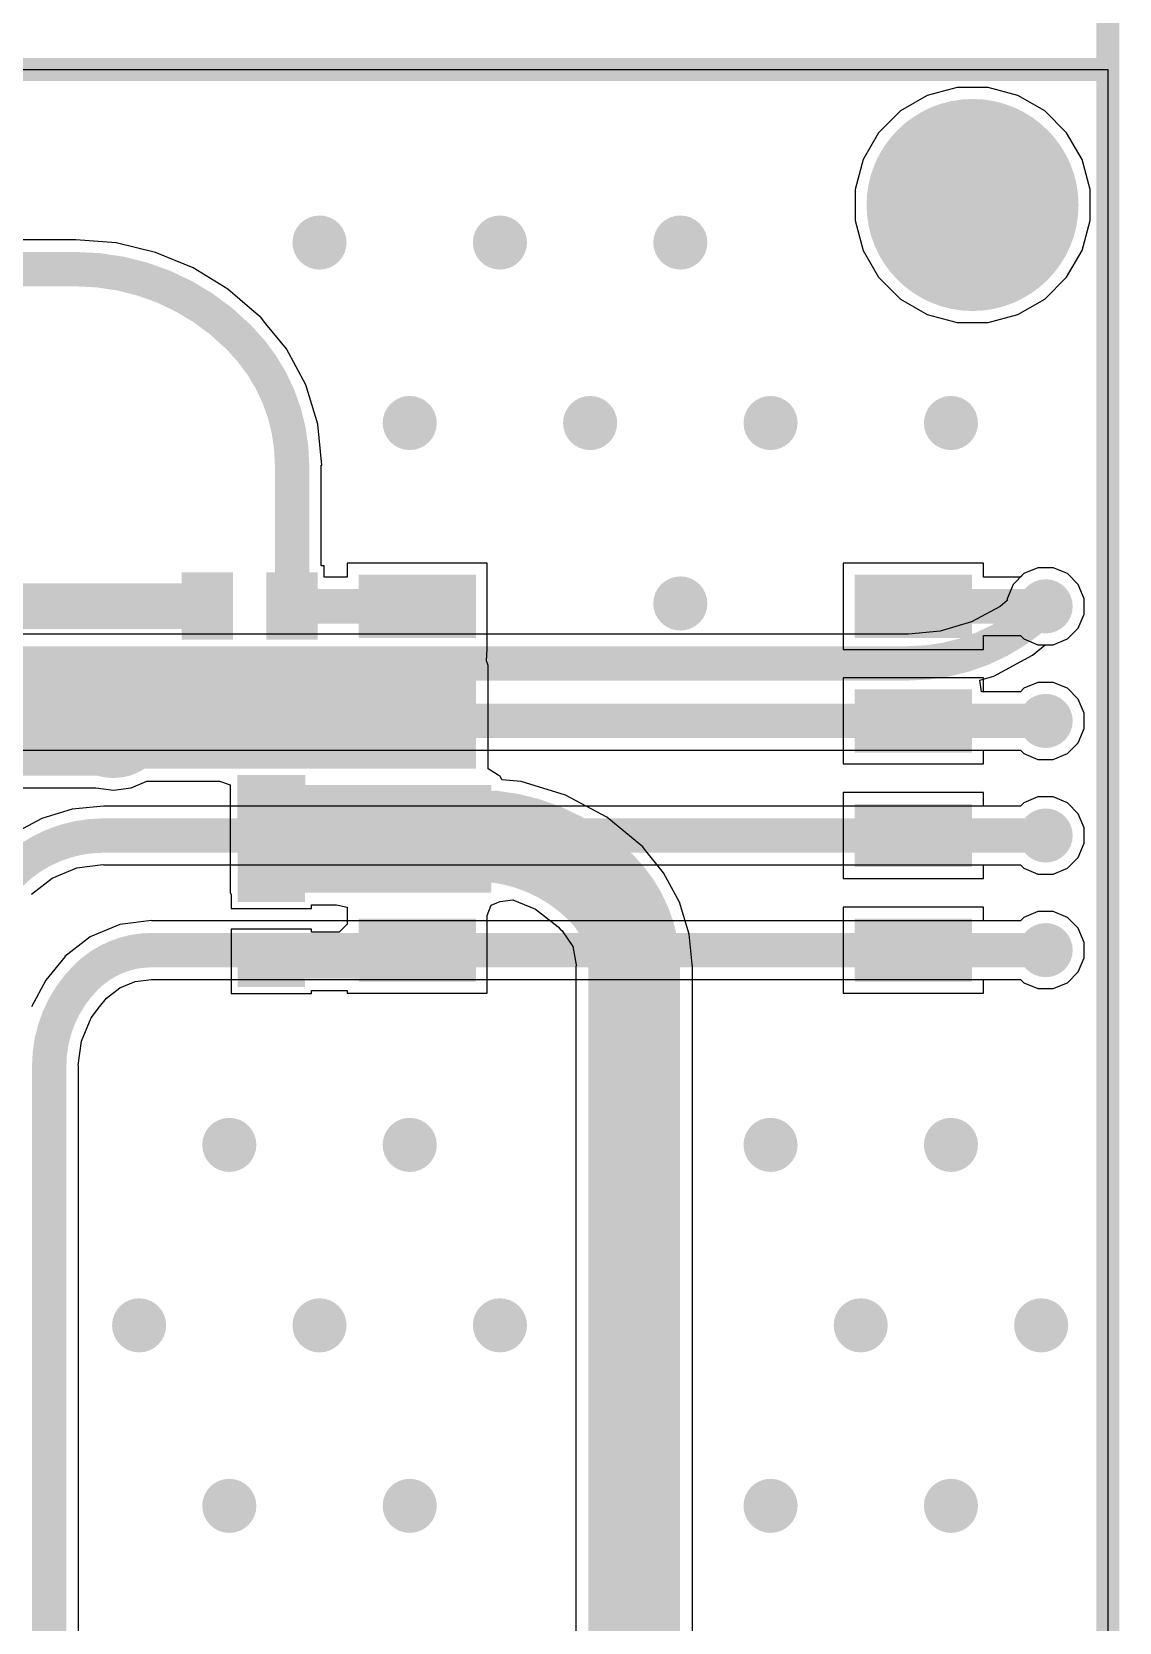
# Model space of a CAD drawing. Header units: millimetres. Extents: x -0.18 to 1.17, y -0.19 to 1.72.
# Drawn here: x 0.696 to 1.171, y 0.573 to 1.267 of the extents above; entities that cross this region are included whole.
import ezdxf

# ---------------------------------------------------------------- set-up
doc = ezdxf.new("R2010")
doc.units = ezdxf.units.MM
doc.header["$MEASUREMENT"] = 0
for name, color, linetype in [('BottomLayer', 5, 'Continuous'), ('BottomPaste', 16, 'Continuous'), ('BottomSolder', 6, 'Continuous'), ('Mechanical2', 216, 'Continuous'), ('PadHoleLayer', 156, 'Continuous'), ('TopLayer', 1, 'Continuous'), ('ViaHoleLayer', 16, 'Continuous')]:
    doc.layers.add(name, color=color, linetype=linetype)

# ---------------------------------------------------------------- blocks, each defined once
blk = doc.blocks.new('SOP_8_B_10')
at = {"layer": 'BottomLayer'}
for points in [[(-0.13386, 0.08878), (-0.08268, 0.08878), (-0.08268, 0.06122), (-0.13386, 0.06122)], [(0.08268, 0.08878), (0.13386, 0.08878), (0.13386, 0.06122), (0.08268, 0.06122)], [(-0.13386, 0.03878), (-0.08268, 0.03878), (-0.08268, 0.01122), (-0.13386, 0.01122)], [(0.08268, 0.03878), (0.13386, 0.03878), (0.13386, 0.01122), (0.08268, 0.01122)], [(-0.13386, -0.01122), (-0.08268, -0.01122), (-0.08268, -0.03878), (-0.13386, -0.03878)], [(0.08268, -0.01122), (0.13386, -0.01122), (0.13386, -0.03878), (0.08268, -0.03878)], [(-0.13386, -0.06122), (-0.08268, -0.06122), (-0.08268, -0.08878), (-0.13386, -0.08878)], [(0.08268, -0.06122), (0.13386, -0.06122), (0.13386, -0.08878), (0.08268, -0.08878)]]:
    blk.add_hatch(color=5, dxfattribs=at).paths.add_polyline_path(points)
at = {"layer": 'BottomPaste'}
for points in [[(-0.13386, 0.08878), (-0.08268, 0.08878), (-0.08268, 0.06122), (-0.13386, 0.06122)], [(0.08268, 0.08878), (0.13386, 0.08878), (0.13386, 0.06122), (0.08268, 0.06122)], [(-0.13386, 0.03878), (-0.08268, 0.03878), (-0.08268, 0.01122), (-0.13386, 0.01122)], [(0.08268, 0.03878), (0.13386, 0.03878), (0.13386, 0.01122), (0.08268, 0.01122)], [(-0.13386, -0.01122), (-0.08268, -0.01122), (-0.08268, -0.03878), (-0.13386, -0.03878)], [(0.08268, -0.01122), (0.13386, -0.01122), (0.13386, -0.03878), (0.08268, -0.03878)], [(-0.13386, -0.06122), (-0.08268, -0.06122), (-0.08268, -0.08878), (-0.13386, -0.08878)], [(0.08268, -0.06122), (0.13386, -0.06122), (0.13386, -0.08878), (0.08268, -0.08878)]]:
    blk.add_hatch(color=16, dxfattribs=at).paths.add_polyline_path(points)
blk = doc.blocks.new('R___0402_B_13')
at = {"layer": 'BottomLayer'}
for points in [[(-0.0095, 0.0125), (-0.0095, -0.0125), (-0.0275, -0.0125), (-0.0275, 0.0125)], [(0.0275, 0.0125), (0.0275, -0.0125), (0.0095, -0.0125), (0.0095, 0.0125)]]:
    blk.add_hatch(color=5, dxfattribs=at).paths.add_polyline_path(points)
at = {"layer": 'BottomPaste'}
for points in [[(-0.0095, 0.0125), (-0.0095, -0.0125), (-0.0275, -0.0125), (-0.0275, 0.0125)], [(0.0275, 0.0125), (0.0275, -0.0125), (0.0095, -0.0125), (0.0095, 0.0125)]]:
    blk.add_hatch(color=16, dxfattribs=at).paths.add_polyline_path(points)
at = {"layer": 'BottomSolder'}
for points in [[(-0.00733, 0.01467), (-0.00733, -0.01467), (-0.02967, -0.01467), (-0.02967, 0.01467)], [(0.02967, 0.01467), (0.02967, -0.01467), (0.00733, -0.01467), (0.00733, 0.01467)]]:
    blk.add_hatch(color=6, dxfattribs=at).paths.add_polyline_path(points)
blk = doc.blocks.new('R___0402_B_15')
at = {"layer": 'BottomLayer'}
for points in [[(-0.0095, 0.0125), (-0.0095, -0.0125), (-0.0275, -0.0125), (-0.0275, 0.0125)], [(0.0275, 0.0125), (0.0275, -0.0125), (0.0095, -0.0125), (0.0095, 0.0125)]]:
    blk.add_hatch(color=5, dxfattribs=at).paths.add_polyline_path(points)
at = {"layer": 'BottomPaste'}
for points in [[(-0.0095, 0.0125), (-0.0095, -0.0125), (-0.0275, -0.0125), (-0.0275, 0.0125)], [(0.0275, 0.0125), (0.0275, -0.0125), (0.0095, -0.0125), (0.0095, 0.0125)]]:
    blk.add_hatch(color=16, dxfattribs=at).paths.add_polyline_path(points)
at = {"layer": 'BottomSolder'}
for points in [[(-0.00733, 0.01467), (-0.00733, -0.01467), (-0.02967, -0.01467), (-0.02967, 0.01467)], [(0.02967, 0.01467), (0.02967, -0.01467), (0.00733, -0.01467), (0.00733, 0.01467)]]:
    blk.add_hatch(color=6, dxfattribs=at).paths.add_polyline_path(points)
blk = doc.blocks.new('C___0402_B_23')
at = {"layer": 'BottomLayer'}
for points in [[(-0.0095, 0.0125), (-0.0095, -0.0125), (-0.0275, -0.0125), (-0.0275, 0.0125)], [(0.0275, 0.0125), (0.0275, -0.0125), (0.0095, -0.0125), (0.0095, 0.0125)]]:
    blk.add_hatch(color=5, dxfattribs=at).paths.add_polyline_path(points)
at = {"layer": 'BottomPaste'}
for points in [[(-0.0095, 0.0125), (-0.0095, -0.0125), (-0.0275, -0.0125), (-0.0275, 0.0125)], [(0.0275, 0.0125), (0.0275, -0.0125), (0.0095, -0.0125), (0.0095, 0.0125)]]:
    blk.add_hatch(color=16, dxfattribs=at).paths.add_polyline_path(points)
at = {"layer": 'BottomSolder'}
for points in [[(-0.00714, 0.01486), (-0.00714, -0.01486), (-0.02986, -0.01486), (-0.02986, 0.01486)], [(0.02986, 0.01486), (0.02986, -0.01486), (0.00714, -0.01486), (0.00714, 0.01486)]]:
    blk.add_hatch(color=6, dxfattribs=at).paths.add_polyline_path(points)

msp = doc.modelspace()

# ---------------------------------------------------------------- hatches: boundary and pattern name
at = {"layer": 'BottomLayer'}
h = msp.add_hatch(color=5, dxfattribs=at)
edge = h.paths.add_edge_path()
edge.add_arc((0.82198, 1.17462), 0.01181, 0, 360)
h = msp.add_hatch(color=5, dxfattribs=at)
edge = h.paths.add_edge_path()
edge.add_arc((0.90072, 1.17462), 0.01181, 0, 360)
h = msp.add_hatch(color=5, dxfattribs=at)
edge = h.paths.add_edge_path()
edge.add_arc((0.97946, 1.17462), 0.01181, 0, 360)
h = msp.add_hatch(color=5, dxfattribs=at)
edge = h.paths.add_edge_path()
edge.add_arc((0.86135, 1.09588), 0.01181, 0, 360)
h = msp.add_hatch(color=5, dxfattribs=at)
edge = h.paths.add_edge_path()
edge.add_arc((0.94009, 1.09588), 0.01181, 0, 360)
h = msp.add_hatch(color=5, dxfattribs=at)
edge = h.paths.add_edge_path()
edge.add_arc((1.01883, 1.09588), 0.01181, 0, 360)
h = msp.add_hatch(color=5, dxfattribs=at)
edge = h.paths.add_edge_path()
edge.add_arc((1.09757, 1.09588), 0.01181, 0, 360)
h = msp.add_hatch(color=5, dxfattribs=at)
edge = h.paths.add_edge_path()
edge.add_arc((0.97946, 1.01714), 0.01181, 0, 360)
h = msp.add_hatch(color=5, dxfattribs=at)
edge = h.paths.add_edge_path()
edge.add_arc((1.1389, 1.0159), 0.01181, 0, 360)
for points in [[(0.72471, 0.945), (0.89021, 0.945), (0.89021, 0.9901), (0.72471, 0.9901)], [(0.78841, 0.891), (0.897, 0.891), (0.897, 0.938), (0.78841, 0.938)]]:
    msp.add_hatch(color=5, dxfattribs=at).paths.add_polyline_path(points)
h = msp.add_hatch(color=5, dxfattribs=at)
edge = h.paths.add_edge_path()
edge.add_arc((1.1389, 0.9659), 0.01181, 0, 360)
h = msp.add_hatch(color=5, dxfattribs=at)
edge = h.paths.add_edge_path()
edge.add_arc((1.1389, 0.9159), 0.01181, 0, 360)
h = msp.add_hatch(color=5, dxfattribs=at)
edge = h.paths.add_edge_path()
edge.add_arc((1.1389, 0.8659), 0.01181, 0, 360)
h = msp.add_hatch(color=5, dxfattribs=at)
edge = h.paths.add_edge_path()
edge.add_arc((0.78261, 0.78092), 0.01181, 0, 360)
h = msp.add_hatch(color=5, dxfattribs=at)
edge = h.paths.add_edge_path()
edge.add_arc((0.86135, 0.78092), 0.01181, 0, 360)
h = msp.add_hatch(color=5, dxfattribs=at)
edge = h.paths.add_edge_path()
edge.add_arc((1.01883, 0.78092), 0.01181, 0, 360)
h = msp.add_hatch(color=5, dxfattribs=at)
edge = h.paths.add_edge_path()
edge.add_arc((1.09757, 0.78092), 0.01181, 0, 360)
h = msp.add_hatch(color=5, dxfattribs=at)
edge = h.paths.add_edge_path()
edge.add_arc((0.74324, 0.70218), 0.01181, 0, 360)
h = msp.add_hatch(color=5, dxfattribs=at)
edge = h.paths.add_edge_path()
edge.add_arc((0.82198, 0.70218), 0.01181, 0, 360)
h = msp.add_hatch(color=5, dxfattribs=at)
edge = h.paths.add_edge_path()
edge.add_arc((0.90072, 0.70218), 0.01181, 0, 360)
h = msp.add_hatch(color=5, dxfattribs=at)
edge = h.paths.add_edge_path()
edge.add_arc((1.0582, 0.70218), 0.01181, 0, 360)
h = msp.add_hatch(color=5, dxfattribs=at)
edge = h.paths.add_edge_path()
edge.add_arc((1.13694, 0.70218), 0.01181, 0, 360)
h = msp.add_hatch(color=5, dxfattribs=at)
edge = h.paths.add_edge_path()
edge.add_arc((0.78261, 0.62344), 0.01181, 0, 360)
h = msp.add_hatch(color=5, dxfattribs=at)
edge = h.paths.add_edge_path()
edge.add_arc((0.86135, 0.62344), 0.01181, 0, 360)
h = msp.add_hatch(color=5, dxfattribs=at)
edge = h.paths.add_edge_path()
edge.add_arc((1.01883, 0.62344), 0.01181, 0, 360)
h = msp.add_hatch(color=5, dxfattribs=at)
edge = h.paths.add_edge_path()
edge.add_arc((1.09757, 0.62344), 0.01181, 0, 360)
at = {"layer": 'PadHoleLayer'}
h = msp.add_hatch(color=156, dxfattribs=at)
edge = h.paths.add_edge_path()
edge.add_arc((1.107, 1.191), 0.04626, 0, 360)
at = {"layer": 'TopLayer'}
h = msp.add_hatch(color=1, dxfattribs=at)
edge = h.paths.add_edge_path()
edge.add_arc((0.82198, 1.17462), 0.01181, 0, 360)
h = msp.add_hatch(color=1, dxfattribs=at)
edge = h.paths.add_edge_path()
edge.add_arc((0.90072, 1.17462), 0.01181, 0, 360)
h = msp.add_hatch(color=1, dxfattribs=at)
edge = h.paths.add_edge_path()
edge.add_arc((0.97946, 1.17462), 0.01181, 0, 360)
h = msp.add_hatch(color=1, dxfattribs=at)
edge = h.paths.add_edge_path()
edge.add_arc((0.86135, 1.09588), 0.01181, 0, 360)
h = msp.add_hatch(color=1, dxfattribs=at)
edge = h.paths.add_edge_path()
edge.add_arc((0.94009, 1.09588), 0.01181, 0, 360)
h = msp.add_hatch(color=1, dxfattribs=at)
edge = h.paths.add_edge_path()
edge.add_arc((1.01883, 1.09588), 0.01181, 0, 360)
h = msp.add_hatch(color=1, dxfattribs=at)
edge = h.paths.add_edge_path()
edge.add_arc((1.09757, 1.09588), 0.01181, 0, 360)
h = msp.add_hatch(color=1, dxfattribs=at)
edge = h.paths.add_edge_path()
edge.add_arc((0.97946, 1.01714), 0.01181, 0, 360)
h = msp.add_hatch(color=1, dxfattribs=at)
edge = h.paths.add_edge_path()
edge.add_arc((1.1389, 1.0159), 0.01181, 0, 360)
h = msp.add_hatch(color=1, dxfattribs=at)
edge = h.paths.add_edge_path()
edge.add_arc((1.1389, 0.9659), 0.01181, 0, 360)
h = msp.add_hatch(color=1, dxfattribs=at)
edge = h.paths.add_edge_path()
edge.add_arc((1.1389, 0.9159), 0.01181, 0, 360)
h = msp.add_hatch(color=1, dxfattribs=at)
edge = h.paths.add_edge_path()
edge.add_arc((1.1389, 0.8659), 0.01181, 0, 360)
h = msp.add_hatch(color=1, dxfattribs=at)
edge = h.paths.add_edge_path()
edge.add_arc((0.78261, 0.78092), 0.01181, 0, 360)
h = msp.add_hatch(color=1, dxfattribs=at)
edge = h.paths.add_edge_path()
edge.add_arc((0.86135, 0.78092), 0.01181, 0, 360)
h = msp.add_hatch(color=1, dxfattribs=at)
edge = h.paths.add_edge_path()
edge.add_arc((1.01883, 0.78092), 0.01181, 0, 360)
h = msp.add_hatch(color=1, dxfattribs=at)
edge = h.paths.add_edge_path()
edge.add_arc((1.09757, 0.78092), 0.01181, 0, 360)
h = msp.add_hatch(color=1, dxfattribs=at)
edge = h.paths.add_edge_path()
edge.add_arc((0.74324, 0.70218), 0.01181, 0, 360)
h = msp.add_hatch(color=1, dxfattribs=at)
edge = h.paths.add_edge_path()
edge.add_arc((0.82198, 0.70218), 0.01181, 0, 360)
h = msp.add_hatch(color=1, dxfattribs=at)
edge = h.paths.add_edge_path()
edge.add_arc((0.90072, 0.70218), 0.01181, 0, 360)
h = msp.add_hatch(color=1, dxfattribs=at)
edge = h.paths.add_edge_path()
edge.add_arc((1.0582, 0.70218), 0.01181, 0, 360)
h = msp.add_hatch(color=1, dxfattribs=at)
edge = h.paths.add_edge_path()
edge.add_arc((1.13694, 0.70218), 0.01181, 0, 360)
h = msp.add_hatch(color=1, dxfattribs=at)
edge = h.paths.add_edge_path()
edge.add_arc((0.78261, 0.62344), 0.01181, 0, 360)
h = msp.add_hatch(color=1, dxfattribs=at)
edge = h.paths.add_edge_path()
edge.add_arc((0.86135, 0.62344), 0.01181, 0, 360)
h = msp.add_hatch(color=1, dxfattribs=at)
edge = h.paths.add_edge_path()
edge.add_arc((1.01883, 0.62344), 0.01181, 0, 360)
h = msp.add_hatch(color=1, dxfattribs=at)
edge = h.paths.add_edge_path()
edge.add_arc((1.09757, 0.62344), 0.01181, 0, 360)
at = {"layer": 'ViaHoleLayer'}
h = msp.add_hatch(color=16, dxfattribs=at)
edge = h.paths.add_edge_path()
edge.add_arc((0.82198, 1.17462), 0.00591, 0, 360)
h = msp.add_hatch(color=16, dxfattribs=at)
edge = h.paths.add_edge_path()
edge.add_arc((0.90072, 1.17462), 0.00591, 0, 360)
h = msp.add_hatch(color=16, dxfattribs=at)
edge = h.paths.add_edge_path()
edge.add_arc((0.97946, 1.17462), 0.00591, 0, 360)
h = msp.add_hatch(color=16, dxfattribs=at)
edge = h.paths.add_edge_path()
edge.add_arc((0.86135, 1.09588), 0.00591, 0, 360)
h = msp.add_hatch(color=16, dxfattribs=at)
edge = h.paths.add_edge_path()
edge.add_arc((0.94009, 1.09588), 0.00591, 0, 360)
h = msp.add_hatch(color=16, dxfattribs=at)
edge = h.paths.add_edge_path()
edge.add_arc((1.01883, 1.09588), 0.00591, 0, 360)
h = msp.add_hatch(color=16, dxfattribs=at)
edge = h.paths.add_edge_path()
edge.add_arc((1.09757, 1.09588), 0.00591, 0, 360)
h = msp.add_hatch(color=16, dxfattribs=at)
edge = h.paths.add_edge_path()
edge.add_arc((0.97946, 1.01714), 0.00591, 0, 360)
h = msp.add_hatch(color=16, dxfattribs=at)
edge = h.paths.add_edge_path()
edge.add_arc((1.1389, 1.0159), 0.00591, 0, 360)
h = msp.add_hatch(color=16, dxfattribs=at)
edge = h.paths.add_edge_path()
edge.add_arc((1.1389, 0.9659), 0.00591, 0, 360)
h = msp.add_hatch(color=16, dxfattribs=at)
edge = h.paths.add_edge_path()
edge.add_arc((1.1389, 0.9159), 0.00591, 0, 360)
h = msp.add_hatch(color=16, dxfattribs=at)
edge = h.paths.add_edge_path()
edge.add_arc((1.1389, 0.8659), 0.00591, 0, 360)
h = msp.add_hatch(color=16, dxfattribs=at)
edge = h.paths.add_edge_path()
edge.add_arc((0.78261, 0.78092), 0.00591, 0, 360)
h = msp.add_hatch(color=16, dxfattribs=at)
edge = h.paths.add_edge_path()
edge.add_arc((0.86135, 0.78092), 0.00591, 0, 360)
h = msp.add_hatch(color=16, dxfattribs=at)
edge = h.paths.add_edge_path()
edge.add_arc((1.01883, 0.78092), 0.00591, 0, 360)
h = msp.add_hatch(color=16, dxfattribs=at)
edge = h.paths.add_edge_path()
edge.add_arc((1.09757, 0.78092), 0.00591, 0, 360)
h = msp.add_hatch(color=16, dxfattribs=at)
edge = h.paths.add_edge_path()
edge.add_arc((0.74324, 0.70218), 0.00591, 0, 360)
h = msp.add_hatch(color=16, dxfattribs=at)
edge = h.paths.add_edge_path()
edge.add_arc((0.82198, 0.70218), 0.00591, 0, 360)
h = msp.add_hatch(color=16, dxfattribs=at)
edge = h.paths.add_edge_path()
edge.add_arc((0.90072, 0.70218), 0.00591, 0, 360)
h = msp.add_hatch(color=16, dxfattribs=at)
edge = h.paths.add_edge_path()
edge.add_arc((1.0582, 0.70218), 0.00591, 0, 360)
h = msp.add_hatch(color=16, dxfattribs=at)
edge = h.paths.add_edge_path()
edge.add_arc((1.13694, 0.70218), 0.00591, 0, 360)
h = msp.add_hatch(color=16, dxfattribs=at)
edge = h.paths.add_edge_path()
edge.add_arc((0.78261, 0.62344), 0.00591, 0, 360)
h = msp.add_hatch(color=16, dxfattribs=at)
edge = h.paths.add_edge_path()
edge.add_arc((0.86135, 0.62344), 0.00591, 0, 360)
h = msp.add_hatch(color=16, dxfattribs=at)
edge = h.paths.add_edge_path()
edge.add_arc((1.01883, 0.62344), 0.00591, 0, 360)
h = msp.add_hatch(color=16, dxfattribs=at)
edge = h.paths.add_edge_path()
edge.add_arc((1.09757, 0.62344), 0.00591, 0, 360)

# ---------------------------------------------------------------- linework, layer by layer
at = {"layer": 'BottomLayer'}
for p, q in [((0.077, 1.25013), (1.166, 1.25013)), ((1.166, 1.25013), (1.166, -0.05854)), ((1.10025, 1.24226), (1.08721, 1.23877)), ((1.11375, 1.24226), (1.10025, 1.24226)), ((1.12679, 1.23877), (1.11375, 1.24226)), ((1.08721, 1.23877), (1.07553, 1.23202)), ((1.13847, 1.23202), (1.12679, 1.23877)), ((1.07553, 1.23202), (1.06598, 1.22247)), ((1.14802, 1.22247), (1.13847, 1.23202)), ((1.06598, 1.22247), (1.05923, 1.21079)), ((1.15477, 1.21079), (1.14802, 1.22247)), ((1.05923, 1.21079), (1.05574, 1.19775)), ((1.15826, 1.19775), (1.15477, 1.21079)), ((1.05574, 1.19775), (1.05574, 1.18425)), ((1.15826, 1.18425), (1.15826, 1.19775)), ((1.05574, 1.18425), (1.05923, 1.17121)), ((1.15477, 1.17121), (1.15826, 1.18425)), ((0.71558, 1.17574), (0.58973, 1.17574)), ((0.73323, 1.17446), (0.71558, 1.17585)), ((0.71558, 1.17585), (0.71558, 1.17574)), ((0.75045, 1.17032), (0.73323, 1.17446)), ((0.76681, 1.16355), (0.75045, 1.17032)), ((1.05923, 1.17121), (1.06598, 1.15953)), ((1.14802, 1.15953), (1.15477, 1.17121)), ((0.78191, 1.1543), (0.76681, 1.16355)), ((1.06598, 1.15953), (1.07553, 1.14998)), ((1.13847, 1.14998), (1.14802, 1.15953)), ((0.79245, 1.14529), (0.78191, 1.1543)), ((0.79614, 1.14216), (0.79245, 1.14529)), ((1.07553, 1.14998), (1.08721, 1.14323)), ((1.12679, 1.14323), (1.13847, 1.14998)), ((0.79615, 1.14215), (0.79614, 1.14216)), ((0.79862, 1.13914), (0.79615, 1.14215)), ((0.79615, 1.14215), (0.79615, 1.14215)), ((0.80753, 1.12829), (0.79862, 1.13914)), ((1.08721, 1.14323), (1.10025, 1.13974)), ((1.10025, 1.13974), (1.11375, 1.13974)), ((1.11375, 1.13974), (1.12679, 1.14323)), ((0.81598, 1.11248), (0.80753, 1.12829)), ((0.82118, 1.09532), (0.81598, 1.11248)), ((0.82294, 1.07747), (0.82118, 1.09532)), ((0.82274, 1.0335), (0.82274, 1.07747)), ((0.82274, 1.07747), (0.82294, 1.07747)), ((0.89521, 1.03468), (0.83403, 1.03468)), ((0.83403, 1.03468), (0.83403, 1.02864)), ((0.89521, 0.99886), (0.89521, 1.03468)), ((1.11175, 1.03468), (1.05057, 1.03468)), ((1.05057, 1.03468), (1.05057, 0.99712)), ((1.11175, 1.02864), (1.11175, 1.03468)), ((0.824, 1.0335), (0.82274, 1.0335)), ((0.824, 1.02864), (0.824, 1.0335)), ((0.83403, 1.02864), (0.824, 1.02864)), ((1.12787, 1.02864), (1.11175, 1.02864)), ((1.12937, 1.03015), (1.12787, 1.02864)), ((1.13555, 1.03271), (1.12937, 1.03015)), ((1.14224, 1.03271), (1.13555, 1.03271)), ((1.14842, 1.03015), (1.14224, 1.03271)), ((1.15315, 1.02542), (1.14842, 1.03015)), ((1.15571, 1.01924), (1.15315, 1.02542)), ((1.15571, 1.01255), (1.15571, 1.01924)), ((1.14842, 1.00165), (1.15315, 1.00637)), ((1.15315, 1.00637), (1.15571, 1.01255)), ((1.11175, 0.99712), (1.11175, 1.00315)), ((1.11175, 1.00315), (1.12787, 1.00315)), ((1.12787, 1.00315), (1.12937, 1.00165)), ((1.12937, 1.00165), (1.13555, 0.99909)), ((1.14224, 0.99909), (1.14842, 1.00165)), ((0.89479, 0.99212), (0.89521, 0.99712)), ((0.89521, 0.99712), (0.89521, 0.99886)), ((1.05057, 0.99712), (1.11175, 0.99712)), ((1.13555, 0.99909), (1.14224, 0.99909)), ((0.89562, 0.9901), (0.89479, 0.99212)), ((0.89562, 0.945), (0.89562, 0.9901)), ((1.11175, 0.98468), (1.05057, 0.98468)), ((1.05057, 0.98468), (1.05057, 0.94712)), ((1.11175, 0.97864), (1.11175, 0.98468)), ((1.12787, 0.97864), (1.11175, 0.97864)), ((1.12937, 0.98015), (1.12787, 0.97864)), ((1.13555, 0.98271), (1.12937, 0.98015)), ((1.14224, 0.98271), (1.13555, 0.98271)), ((1.14842, 0.98015), (1.14224, 0.98271)), ((1.15315, 0.97542), (1.14842, 0.98015)), ((1.15571, 0.96924), (1.15315, 0.97542)), ((1.15571, 0.96255), (1.15571, 0.96924)), ((1.15315, 0.95637), (1.15571, 0.96255)), ((1.11175, 0.94712), (1.11175, 0.95315)), ((1.11175, 0.95315), (1.12787, 0.95315)), ((1.12787, 0.95315), (1.12937, 0.95165)), ((1.12937, 0.95165), (1.13555, 0.94909)), ((1.14224, 0.94909), (1.14842, 0.95165)), ((1.14842, 0.95165), (1.15315, 0.95637)), ((0.89988, 0.94222), (0.89562, 0.945)), ((1.05057, 0.94712), (1.11175, 0.94712)), ((1.13555, 0.94909), (1.14224, 0.94909)), ((0.60419, 0.93674), (0.7244, 0.93674)), ((0.7244, 0.93674), (0.732, 0.93574)), ((0.732, 0.93574), (0.73983, 0.93677)), ((0.73983, 0.93677), (0.74663, 0.93959)), ((0.74663, 0.93959), (0.77838, 0.93959)), ((0.77838, 0.93959), (0.783, 0.938)), ((0.783, 0.938), (0.783, 0.891)), ((0.90083, 0.94183), (0.89988, 0.94222)), ((0.90149, 0.94024), (0.90083, 0.94183)), ((0.90995, 0.9394), (0.90149, 0.94024)), ((0.9294, 0.9335), (0.90995, 0.9394)), ((0.94732, 0.92392), (0.9294, 0.9335)), ((1.11175, 0.93468), (1.05057, 0.93468)), ((1.05057, 0.93468), (1.05057, 0.89712)), ((1.11175, 0.92864), (1.11175, 0.93468)), ((1.12937, 0.93015), (1.12787, 0.92864)), ((1.13555, 0.93271), (1.12937, 0.93015)), ((1.14224, 0.93271), (1.13555, 0.93271)), ((1.14842, 0.93015), (1.14224, 0.93271)), ((1.15315, 0.92542), (1.14842, 0.93015)), ((0.96303, 0.91103), (0.94732, 0.92392)), ((1.12787, 0.92864), (1.11175, 0.92864)), ((1.15571, 0.91924), (1.15315, 0.92542)), ((1.15571, 0.91255), (1.15571, 0.91924)), ((0.96302, 0.91102), (0.96303, 0.91103)), ((0.96377, 0.90991), (0.96302, 0.91102)), ((0.97217, 0.89967), (0.96377, 0.90991)), ((1.15315, 0.90637), (1.15571, 0.91255)), ((1.11175, 0.89712), (1.11175, 0.90315)), ((1.11175, 0.90315), (1.12787, 0.90315)), ((1.12787, 0.90315), (1.12937, 0.90165)), ((1.14842, 0.90165), (1.15315, 0.90637)), ((0.97903, 0.88683), (0.97217, 0.89967)), ((1.05057, 0.89712), (1.11175, 0.89712)), ((1.12937, 0.90165), (1.13555, 0.89909)), ((1.13555, 0.89909), (1.14224, 0.89909)), ((1.14224, 0.89909), (1.14842, 0.90165)), ((0.783, 0.891), (0.78341, 0.89001)), ((0.78341, 0.89001), (0.78341, 0.884)), ((0.78341, 0.884), (0.81841, 0.884)), ((0.81841, 0.884), (0.81841, 0.88559)), ((0.81841, 0.88559), (0.82941, 0.88559)), ((0.82941, 0.88559), (0.83403, 0.88468)), ((0.83403, 0.88468), (0.83403, 0.87728)), ((0.89521, 0.88097), (0.89695, 0.88547)), ((0.89695, 0.88547), (0.89942, 0.88659)), ((0.89942, 0.88659), (0.90083, 0.88717)), ((0.90083, 0.88717), (0.90632, 0.88786)), ((0.90632, 0.88786), (0.91629, 0.88373)), ((0.91629, 0.88373), (0.92621, 0.87612)), ((0.98326, 0.8729), (0.97903, 0.88683)), ((1.11175, 0.88468), (1.05057, 0.88468)), ((1.05057, 0.88468), (1.05057, 0.84712)), ((1.11175, 0.87864), (1.11175, 0.88468)), ((1.13555, 0.88271), (1.12937, 0.88015)), ((1.14224, 0.88271), (1.13555, 0.88271)), ((1.14842, 0.88015), (1.14224, 0.88271)), ((0.81841, 0.875), (0.78341, 0.875)), ((0.78341, 0.875), (0.78341, 0.847)), ((0.81841, 0.87374), (0.81841, 0.875)), ((0.83403, 0.87728), (0.8305, 0.87374)), ((0.89521, 0.84712), (0.89521, 0.88097)), ((0.92621, 0.87612), (0.92698, 0.87498)), ((0.92698, 0.87498), (0.92793, 0.87434)), ((0.92793, 0.87434), (0.93247, 0.86755)), ((1.12787, 0.87864), (1.11175, 0.87864)), ((1.12937, 0.88015), (1.12787, 0.87864)), ((1.15315, 0.87542), (1.14842, 0.88015)), ((1.15571, 0.86924), (1.15315, 0.87542)), ((0.8305, 0.87374), (0.81841, 0.87374)), ((0.93247, 0.86755), (0.93406, 0.85954)), ((0.98456, 0.85972), (0.98326, 0.8729)), ((1.15571, 0.86255), (1.15571, 0.86924)), ((1.15315, 0.85637), (1.15571, 0.86255)), ((0.93406, 0.85954), (0.93384, 0.85841)), ((0.93384, 0.85841), (0.93384, 0.422)), ((0.98482, 0.85841), (0.98456, 0.85972)), ((0.98482, 0.422), (0.98482, 0.85841)), ((1.14842, 0.85165), (1.15315, 0.85637)), ((0.78341, 0.847), (0.81841, 0.847)), ((0.81841, 0.847), (0.81841, 0.84826)), ((0.81841, 0.84826), (0.83403, 0.84826)), ((0.83403, 0.84826), (0.83403, 0.84712)), ((0.83403, 0.84712), (0.89521, 0.84712)), ((1.05057, 0.84712), (1.11175, 0.84712)), ((1.11175, 0.84712), (1.11175, 0.85315)), ((1.11175, 0.85315), (1.12787, 0.85315)), ((1.12787, 0.85315), (1.12937, 0.85165)), ((1.12937, 0.85165), (1.13555, 0.84909)), ((1.13555, 0.84909), (1.14224, 0.84909)), ((1.14224, 0.84909), (1.14842, 0.85165))]:
    msp.add_line(p, q, dxfattribs=at)
for points, const_width in [([(0.58973, 1.163), (0.71558, 1.163)], 0.015), ([(0.78629, 1.13371), (0.787, 1.133)], 0.015), ([(0.81, 1.016), (0.81, 1.07747)], 0.015), ([(0.6066, 1.016), (0.773, 1.016)], 0.02), ([(0.8101, 1.0159), (0.86462, 1.0159)], 0.015), ([(1.08116, 1.0159), (1.1389, 1.0159)], 0.015), ([(0.60419, 0.967), (0.732, 0.967)], 0.05), ([(0.732, 0.966), (0.732, 0.967)], 0.05), ([(0.80091, 0.968), (0.85955, 0.968)], 0.015), ([(1.08116, 0.9659), (1.1389, 0.9659)], 0.015), ([(0.80091, 0.898), (0.80091, 0.931)], 0.015), ([(0.86462, 0.9159), (0.88972, 0.9159)], 0.015), ([(1.08116, 0.9159), (1.1389, 0.9159)], 0.015), ([(0.95933, 0.35713), (0.95933, 0.85841)], 0.04), ([(0.80091, 0.861), (0.8528, 0.861)], 0.015), ([(1.08116, 0.8659), (1.1389, 0.8659)], 0.015)]:
    msp.add_lwpolyline(points, dxfattribs=dict(at, const_width=const_width))
for points, const_width in [([(0.71183, 1.163, 1), (0.71933, 1.163, 1)], 0.0075), ([(0.71183, 1.163, 1), (0.71933, 1.163, 1)], 0.0075), ([(0.78254, 1.13371, 1), (0.79004, 1.13371, 1)], 0.0075), ([(0.78254, 1.13371, 1), (0.79004, 1.13371, 1)], 0.0075), ([(0.78325, 1.133, 1), (0.79075, 1.133, 1)], 0.0075), ([(0.78325, 1.133, 1), (0.79075, 1.133, 1)], 0.0075), ([(0.80625, 1.07747, 1), (0.81375, 1.07747, 1)], 0.0075), ([(0.80625, 1.07747, 1), (0.81375, 1.07747, 1)], 0.0075), ([(0.768, 1.016, 1), (0.778, 1.016, 1)], 0.01), ([(0.80625, 1.016, 1), (0.81375, 1.016, 1)], 0.0075), ([(0.80635, 1.0159, 1), (0.81385, 1.0159, 1)], 0.0075), ([(0.86087, 1.0159, 1), (0.86837, 1.0159, 1)], 0.0075), ([(1.07741, 1.0159, 1), (1.08491, 1.0159, 1)], 0.0075), ([(1.13515, 1.0159, 1), (1.14265, 1.0159, 1)], 0.0075), ([(0.7195, 0.967, 1), (0.7445, 0.967, 1)], 0.025), ([(0.7195, 0.967, 1), (0.7445, 0.967, 1)], 0.025), ([(0.7195, 0.966, 1), (0.7445, 0.966, 1)], 0.025), ([(0.79716, 0.968, 1), (0.80466, 0.968, 1)], 0.0075), ([(0.8558, 0.968, 1), (0.8633, 0.968, 1)], 0.0075), ([(0.8558, 0.968, 1), (0.8633, 0.968, 1)], 0.0075), ([(0.86087, 0.9659, 1), (0.86837, 0.9659, 1)], 0.0075), ([(1.07741, 0.9659, 1), (1.08491, 0.9659, 1)], 0.0075), ([(1.13515, 0.9659, 1), (1.14265, 0.9659, 1)], 0.0075), ([(0.79716, 0.931, 1), (0.80466, 0.931, 1)], 0.0075), ([(0.87972, 0.9159, 1), (0.89972, 0.9159, 1)], 0.02), ([(0.86087, 0.9159, 1), (0.86837, 0.9159, 1)], 0.0075), ([(0.88597, 0.9159, 1), (0.89347, 0.9159, 1)], 0.0075), ([(1.07741, 0.9159, 1), (1.08491, 0.9159, 1)], 0.0075), ([(1.13515, 0.9159, 1), (1.14265, 0.9159, 1)], 0.0075), ([(0.935, 0.893, 1), (0.955, 0.893, 1)], 0.02), ([(0.935, 0.893, 1), (0.955, 0.893, 1)], 0.02), ([(0.79716, 0.898, 1), (0.80466, 0.898, 1)], 0.0075), ([(0.94933, 0.85841, 1), (0.96933, 0.85841, 1)], 0.02), ([(0.94933, 0.85841, 1), (0.96933, 0.85841, 1)], 0.02), ([(0.79716, 0.861, 1), (0.80466, 0.861, 1)], 0.0075), ([(0.84905, 0.861, 1), (0.85655, 0.861, 1)], 0.0075), ([(0.84905, 0.861, 1), (0.85655, 0.861, 1)], 0.0075), ([(0.86087, 0.8659, 1), (0.86837, 0.8659, 1)], 0.0075), ([(1.07741, 0.8659, 1), (1.08491, 0.8659, 1)], 0.0075), ([(1.13515, 0.8659, 1), (1.14265, 0.8659, 1)], 0.0075)]:
    msp.add_lwpolyline(points, format="xyb", close=True, dxfattribs=dict(at, const_width=const_width))
for points, const_width in [([(0.71558, 1.163, -0.198912), (0.78629, 1.13371)], 0.015), ([(0.787, 1.133, -0.198912), (0.81, 1.07747)], 0.015), ([(0.85955, 0.968, -0.198912), (0.86462, 0.9659)], 0.015), ([(0.88972, 0.9159, -0.198912), (0.945, 0.893)], 0.04), ([(0.945, 0.893, -0.198912), (0.95933, 0.85841)], 0.04), ([(0.86462, 0.8659, -0.198912), (0.8528, 0.861)], 0.015)]:
    msp.add_lwpolyline(points, format="xyb", dxfattribs=dict(at, const_width=const_width))
at = {"layer": 'Mechanical2', "const_width": 0.01}
for points in [[(1.166, -0.05854), (1.166, 1.48673)], [(-0.059, 1.25013), (1.166, 1.25013)]]:
    msp.add_lwpolyline(points, dxfattribs=at)
at = {"layer": 'Mechanical2', "const_width": 0.005}
msp.add_lwpolyline([(1.1635, 1.25013, 1), (1.1685, 1.25013, 1)], format="xyb", close=True, dxfattribs=at)
at = {"layer": 'TopLayer'}
for p, q in [((0.07703, 1.25016), (1.16603, 1.25016)), ((1.16603, 1.25016), (1.16603, -0.05851)), ((1.10025, 1.24226), (1.08721, 1.23877)), ((1.11375, 1.24226), (1.10025, 1.24226)), ((1.12679, 1.23877), (1.11375, 1.24226)), ((1.08721, 1.23877), (1.07553, 1.23202)), ((1.13847, 1.23202), (1.12679, 1.23877)), ((1.07553, 1.23202), (1.06598, 1.22247)), ((1.14802, 1.22247), (1.13847, 1.23202)), ((1.06598, 1.22247), (1.05923, 1.21079)), ((1.15477, 1.21079), (1.14802, 1.22247)), ((1.05923, 1.21079), (1.05574, 1.19775)), ((1.15826, 1.19775), (1.15477, 1.21079)), ((1.05574, 1.19775), (1.05574, 1.18425)), ((1.15826, 1.18425), (1.15826, 1.19775)), ((1.05574, 1.18425), (1.05923, 1.17121)), ((1.15477, 1.17121), (1.15826, 1.18425)), ((1.05923, 1.17121), (1.06598, 1.15953)), ((1.14802, 1.15953), (1.15477, 1.17121)), ((1.06598, 1.15953), (1.07553, 1.14998)), ((1.13847, 1.14998), (1.14802, 1.15953)), ((1.07553, 1.14998), (1.08721, 1.14323)), ((1.12679, 1.14323), (1.13847, 1.14998)), ((1.08721, 1.14323), (1.10025, 1.13974)), ((1.10025, 1.13974), (1.11375, 1.13974)), ((1.11375, 1.13974), (1.12679, 1.14323)), ((1.12937, 1.03015), (1.12465, 1.02542)), ((1.13555, 1.03271), (1.12937, 1.03015)), ((1.14224, 1.03271), (1.13555, 1.03271)), ((1.14842, 1.03015), (1.14224, 1.03271)), ((1.15315, 1.02542), (1.14842, 1.03015)), ((1.12465, 1.02542), (1.12209, 1.01924)), ((1.15571, 1.01924), (1.15315, 1.02542)), ((1.11899, 1.01585), (1.10648, 1.00916)), ((1.12209, 1.01839), (1.11899, 1.01585)), ((1.12209, 1.01924), (1.12209, 1.01839)), ((1.15571, 1.01255), (1.15571, 1.01924)), ((1.10648, 1.00916), (1.09291, 1.00504)), ((1.14842, 1.00165), (1.15315, 1.00637)), ((1.15315, 1.00637), (1.15571, 1.01255)), ((1.07879, 1.00374), (0.67023, 1.00374)), ((1.0791, 1.00368), (1.07879, 1.00374)), ((1.09291, 1.00504), (1.0791, 1.00368)), ((1.14224, 0.99909), (1.14842, 1.00165)), ((1.11628, 0.98549), (1.13322, 0.99454)), ((1.13322, 0.99454), (1.13876, 0.99909)), ((1.13876, 0.99909), (1.14224, 0.99909)), ((1.11021, 0.98364), (1.11628, 0.98549)), ((1.11095, 0.97864), (1.11021, 0.98364)), ((1.12787, 0.97864), (1.11095, 0.97864)), ((1.12937, 0.98015), (1.12787, 0.97864)), ((1.13555, 0.98271), (1.12937, 0.98015)), ((1.14224, 0.98271), (1.13555, 0.98271)), ((1.14842, 0.98015), (1.14224, 0.98271)), ((1.15315, 0.97542), (1.14842, 0.98015)), ((1.15571, 0.96924), (1.15315, 0.97542)), ((1.15571, 0.96255), (1.15571, 0.96924)), ((1.15315, 0.95637), (1.15571, 0.96255)), ((0.67779, 0.95315), (1.12787, 0.95315)), ((1.12787, 0.95315), (1.12937, 0.95165)), ((1.12937, 0.95165), (1.13555, 0.94909)), ((1.14224, 0.94909), (1.14842, 0.95165)), ((1.14842, 0.95165), (1.15315, 0.95637)), ((1.13555, 0.94909), (1.14224, 0.94909)), ((1.12937, 0.93015), (1.12787, 0.92864)), ((1.13555, 0.93271), (1.12937, 0.93015)), ((1.14224, 0.93271), (1.13555, 0.93271)), ((1.14842, 0.93015), (1.14224, 0.93271)), ((1.15315, 0.92542), (1.14842, 0.93015)), ((0.7008, 0.92337), (0.68861, 0.91685)), ((0.71403, 0.92738), (0.7008, 0.92337)), ((0.72779, 0.92874), (0.71403, 0.92738)), ((0.72779, 0.92864), (0.72779, 0.92874)), ((1.12787, 0.92864), (0.72779, 0.92864)), ((1.15571, 0.91924), (1.15315, 0.92542)), ((1.15571, 0.91255), (1.15571, 0.91924)), ((1.15315, 0.90637), (1.15571, 0.91255)), ((0.71613, 0.90175), (0.7274, 0.90323)), ((0.7274, 0.90323), (0.72779, 0.90315)), ((0.72779, 0.90315), (1.12787, 0.90315)), ((1.12787, 0.90315), (1.12937, 0.90165)), ((1.14842, 0.90165), (1.15315, 0.90637)), ((0.69624, 0.89032), (0.70526, 0.89724)), ((0.70526, 0.89724), (0.71613, 0.90175)), ((1.12937, 0.90165), (1.13555, 0.89909)), ((1.13555, 0.89909), (1.14224, 0.89909)), ((1.14224, 0.89909), (1.14842, 0.90165)), ((1.13555, 0.88271), (1.12937, 0.88015)), ((1.14224, 0.88271), (1.13555, 0.88271)), ((1.14842, 0.88015), (1.14224, 0.88271)), ((0.73486, 0.87703), (0.72193, 0.87168)), ((0.74872, 0.87886), (0.73486, 0.87703)), ((0.74872, 0.87864), (0.74872, 0.87886)), ((1.12787, 0.87864), (0.74872, 0.87864)), ((1.12937, 0.88015), (1.12787, 0.87864)), ((1.15315, 0.87542), (1.14842, 0.88015)), ((1.15571, 0.86924), (1.15315, 0.87542)), ((0.72193, 0.87168), (0.71084, 0.86316)), ((1.15571, 0.86255), (1.15571, 0.86924)), ((0.71093, 0.86307), (0.70254, 0.85285)), ((0.71084, 0.86316), (0.71093, 0.86307)), ((1.15315, 0.85637), (1.15571, 0.86255)), ((1.14842, 0.85165), (1.15315, 0.85637)), ((0.70254, 0.85285), (0.69631, 0.84119)), ((0.72902, 0.84498), (0.73479, 0.8494)), ((0.73479, 0.8494), (0.74151, 0.85219)), ((0.74151, 0.85219), (0.74872, 0.85314)), ((0.74872, 0.85314), (0.74872, 0.85315)), ((0.74872, 0.85315), (1.12787, 0.85315)), ((1.12787, 0.85315), (1.12937, 0.85165)), ((1.12937, 0.85165), (1.13555, 0.84909)), ((1.13555, 0.84909), (1.14224, 0.84909)), ((1.14224, 0.84909), (1.14842, 0.85165)), ((0.72227, 0.83637), (0.726, 0.84123)), ((0.726, 0.84123), (0.72902, 0.84498)), ((0.71807, 0.82624), (0.72227, 0.83637)), ((0.71668, 0.81569), (0.71807, 0.82624)), ((0.71674, 0.81537), (0.71668, 0.81569)), ((0.71674, 0.32177), (0.71674, 0.81537))]:
    msp.add_line(p, q, dxfattribs=at)
at = {"layer": 'TopLayer', "const_width": 0.015}
for points in [[(1.1389, 1.0159, -0.198912), (1.07879, 0.991)], [(0.687, 0.899, -0.198912), (0.72779, 0.9159)], [(0.72, 0.854, -0.198912), (0.74872, 0.8659)], [(0.704, 0.81537, -0.198912), (0.72, 0.854)]]:
    msp.add_lwpolyline(points, format="xyb", dxfattribs=at)
at = {"layer": 'TopLayer', "const_width": 0.0075}
for points in [[(1.13515, 1.0159, 1), (1.14265, 1.0159, 1)], [(1.07504, 0.991, 1), (1.08254, 0.991, 1)], [(1.07504, 0.991, 1), (1.08254, 0.991, 1)], [(1.13515, 0.9659, 1), (1.14265, 0.9659, 1)], [(0.72404, 0.9159, 1), (0.73154, 0.9159, 1)], [(0.72404, 0.9159, 1), (0.73154, 0.9159, 1)], [(1.13515, 0.9159, 1), (1.14265, 0.9159, 1)], [(0.74497, 0.8659, 1), (0.75247, 0.8659, 1)], [(0.74497, 0.8659, 1), (0.75247, 0.8659, 1)], [(1.13515, 0.8659, 1), (1.14265, 0.8659, 1)], [(0.71625, 0.854, 1), (0.72375, 0.854, 1)], [(0.71625, 0.854, 1), (0.72375, 0.854, 1)], [(0.70025, 0.81537, 1), (0.70775, 0.81537, 1)], [(0.70025, 0.81537, 1), (0.70775, 0.81537, 1)]]:
    msp.add_lwpolyline(points, format="xyb", close=True, dxfattribs=at)
at = {"layer": 'TopLayer', "const_width": 0.015}
for points in [[(0.67023, 0.991), (1.07879, 0.991)], [(0.67779, 0.9659), (1.1389, 0.9659)], [(0.72779, 0.9159), (1.1389, 0.9159)], [(0.74872, 0.8659), (1.1389, 0.8659)], [(0.704, 0.32177), (0.704, 0.81537)]]:
    msp.add_lwpolyline(points, dxfattribs=at)

# ---------------------------------------------------------------- block references
for name, p, rotation in [('R___0402_B_13', (0.7915, 1.016), 180), ('C___0402_B_23', (0.80091, 0.9495), 270), ('R___0402_B_15', (0.80091, 0.8795), 270)]:
    msp.add_blockref(name, p, dxfattribs=dict(rotation=rotation))
msp.add_blockref('SOP_8_B_10', (0.97289, 0.9409))

doc.saveas('drawing.dxf')
